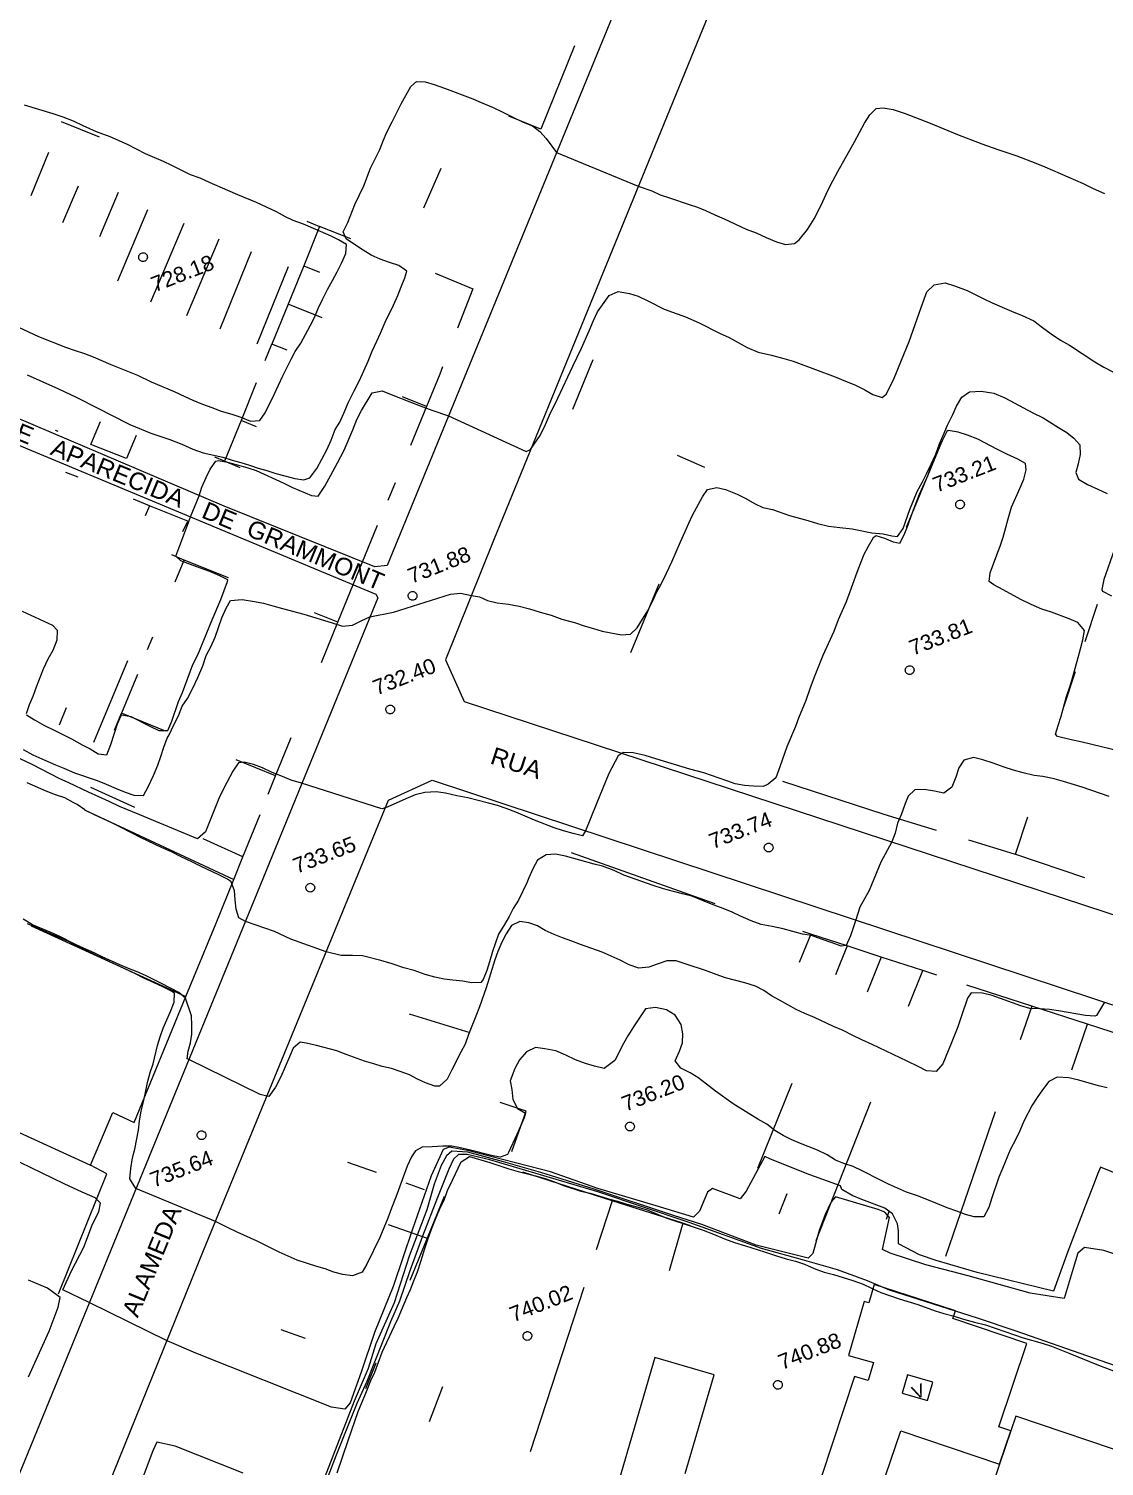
# Model space of a CAD drawing. Header units: millimetres. Extents: x 348 to 2201, y 118 to 1049.
# Drawn here: x 1278.3 to 1401.3, y 599.8 to 764.1 of the extents above; entities that cross this region are included whole.
import ezdxf
from ezdxf.enums import TextEntityAlignment as Align

# ---------------------------------------------------------------- set-up
doc = ezdxf.new("R2010")
doc.units = ezdxf.units.MM
for name, color, linetype, lineweight in [('100_SIST_VIARIO_MEIO_FIO', 1, 'Continuous', 18), ('160_P_SIMP_ASF_TOP', 7, 'Continuous', 18), ('168_P_SIMP_PARALE_TOP', 7, 'Continuous', 18), ('206_MURO_E_MURO_ARRIMO', 7, 'Continuous', 18), ('216_EDIF_NOTAVEL', 2, 'Continuous', 18), ('218_EDIF_NOTAVEL_TOP', 7, 'Continuous', 18), ('600_CURVA_MESTRA', 14, 'Continuous', 18), ('604_CURVA_INTERM', 7, 'Continuous', 18), ('606_PTO_COTADO', 9, 'Continuous', 18), ('608_PTO_COTADO_INTERVIA', 9, 'Continuous', 18)]:
    doc.layers.add(name, color=color, linetype=linetype, lineweight=lineweight)
doc.styles.add('Style-Arial', font='arial.ttf')

# ---------------------------------------------------------------- blocks, each defined once
blk = doc.blocks.new('SP09')
at = {"color": 0, "linetype": 'Continuous'}
blk.add_lwpolyline([(-0.03, -0.51), (-0.14, -0.49), (-0.24, -0.46), (-0.31, -0.42), (-0.35, -0.39), (-0.42, -0.31), (-0.47, -0.24), (-0.51, -0.15), (-0.52, -0.09), (-0.52, 0.03), (-0.51, 0.11), (-0.48, 0.2), (-0.44, 0.27), (-0.4, 0.33), (-0.32, 0.39), (-0.23, 0.44), (-0.15, 0.48), (-0.1, 0.48), (-0.03, 0.48), (0.08, 0.48), (0.19, 0.44), (0.27, 0.4), (0.35, 0.32), (0.41, 0.23), (0.46, 0.11), (0.48, 0.03), (0.48, -0.03), (0.47, -0.08), (0.44, -0.21), (0.38, -0.3), (0.31, -0.38), (0.23, -0.44), (0.1, -0.49), (0.02, -0.51)], close=True, dxfattribs=at)
blk = doc.blocks.new('SP10')
at = {"color": 0, "linetype": 'Continuous'}
blk.add_lwpolyline([(-0.03, -0.51), (-0.14, -0.49), (-0.24, -0.46), (-0.31, -0.42), (-0.35, -0.39), (-0.42, -0.31), (-0.47, -0.24), (-0.51, -0.15), (-0.52, -0.09), (-0.52, 0.03), (-0.51, 0.11), (-0.48, 0.2), (-0.44, 0.27), (-0.4, 0.33), (-0.32, 0.39), (-0.23, 0.44), (-0.15, 0.48), (-0.1, 0.48), (-0.03, 0.48), (0.08, 0.48), (0.19, 0.44), (0.27, 0.4), (0.35, 0.32), (0.41, 0.23), (0.46, 0.11), (0.48, 0.03), (0.48, -0.03), (0.47, -0.08), (0.44, -0.21), (0.38, -0.3), (0.31, -0.38), (0.23, -0.44), (0.1, -0.49), (0.02, -0.51)], close=True, dxfattribs=at)

msp = doc.modelspace()

# ---------------------------------------------------------------- linework, layer by layer
at = {"layer": '100_SIST_VIARIO_MEIO_FIO'}
for points in [[(1389.68, 874.2), (1319.29, 702.78), (1317.9, 702.64), (1300.65, 709.54), (1270.83, 722.24), (1267.14, 727.68), (1262.44, 729.73), (1259.49, 728.74), (1256.97, 723.29), (1257.39, 721.79), (1258.33, 720.11), (1262.23, 718.25), (1264.22, 717.99), (1270.29, 719.4), (1318.02, 699.5), (1318.25, 699.07), (1273.83, 590.76)], [(1451.25, 761.26), (1372.11, 795.88), (1367.95, 794.82), (1331.45, 705.62), (1325.96, 691.99), (1328.1, 687.25), (1436.99, 651.49), (1438.96, 651.51), (1441.46, 653.29), (1465.89, 725.19)]]:
    msp.add_lwpolyline(points, dxfattribs=at)
msp.add_lwpolyline([(1329.44, 569.41), (1286.1, 583.23), (1284.62, 584.41), (1283.74, 587.23), (1284.12, 589.48), (1298.32, 624.49), (1319.45, 675.97), (1324.45, 678.26), (1436.08, 641.43), (1436.77, 639.76), (1436.69, 638.66), (1432.9, 626.83), (1406.88, 550.61), (1405.47, 548.53), (1402.67, 547.26), (1401.16, 546.96), (1376.38, 554.43)], close=True, dxfattribs=at)
at = {"layer": '206_MURO_E_MURO_ARRIMO'}
for p, q in [((1340.71, 762.16), (1336.87, 752.64)), ((1336.87, 752.64), (1333.22, 754.11)), ((1325.44, 748.16), (1323.46, 743.6)), ((1324.8, 736.18), (1329.1, 734.41)), ((1329.1, 734.41), (1327.36, 729.9)), ((1340.53, 720.65), (1342.86, 726.31)), ((1325.32, 724.65), (1323.79, 720.93)), ((1325.64, 725.48), (1325.32, 724.65)), ((1323.79, 720.93), (1321.97, 716.51)), ((1281.33, 718.25), (1281.63, 718.13)), ((1289.48, 714.99), (1285.43, 716.6)), ((1300.7, 714.69), (1299.6, 715.15)), ((1302.51, 713.93), (1300.7, 714.69)), ((1283.96, 712.86), (1282.55, 713.42)), ((1320.2, 712.21), (1319.37, 710.19)), ((1292.12, 709.6), (1290.29, 710.34)), ((1296.5, 707.86), (1292.12, 709.6)), ((1295.95, 706.68), (1296.5, 707.86)), ((1296.11, 703.4), (1294.69, 703.98)), ((1301.15, 701.36), (1296.11, 703.4)), ((1313.65, 696.3), (1311, 697.37)), ((1311.79, 691.69), (1313.65, 696.3)), ((1306.55, 678.75), (1308.32, 683.11)), ((1305.71, 676.66), (1306.55, 678.75)), ((1364.51, 678.14), (1376.08, 674.37)), ((1302.8, 669.47), (1304.77, 674.34)), ((1376.08, 674.37), (1382.06, 672.55)), ((1385.76, 671.43), (1390.99, 669.84)), ((1301.76, 666.91), (1302.8, 669.47)), ((1356.8, 664.12), (1340.38, 669.93)), ((1390.99, 669.84), (1391.16, 669.78)), ((1391.16, 669.78), (1399.03, 667.11)), ((1299.74, 661.91), (1301.76, 666.91)), ((1296.3, 653.54), (1299.74, 661.91)), ((1367.76, 660.64), (1366.84, 660.94)), ((1371.89, 659.3), (1367.76, 660.64)), ((1375.78, 658.03), (1371.89, 659.3)), ((1380.54, 656.48), (1375.78, 658.03)), ((1382.14, 655.96), (1380.54, 656.48)), ((1393, 652.43), (1385.59, 654.84)), ((1290.36, 639.11), (1296.3, 653.54)), ((1399.38, 650.35), (1393, 652.43)), ((1405.4, 648.39), (1399.38, 650.35)), ((1285.37, 634.25), (1287.94, 640.27)), ((1287.94, 640.27), (1290.36, 639.11)), ((1287.23, 633.28), (1285.37, 634.25)), ((1281.72, 619.54), (1287.23, 633.28))]:
    msp.add_line(p, q, dxfattribs=at)
for points in [[(1282.03, 753.51), (1286.37, 751.75)], [(1278.61, 745.07), (1280.63, 750.03)], [(1282.23, 741.96), (1284, 746.15)], [(1288.56, 745.41), (1286.41, 740.32)], [(1288.52, 735.32), (1291.95, 743.46)], [(1292.29, 732.89), (1296.08, 741.88)], [(1311.58, 741.53), (1309.76, 737.03)], [(1310.13, 742.12), (1311.58, 741.53)], [(1315.13, 740.09), (1311.58, 741.53)], [(1300.05, 740.07), (1296.35, 731.29)], [(1303.75, 738.62), (1300.18, 729.79)], [(1304.45, 728.11), (1308.03, 736.94)], [(1309.76, 737.03), (1307.98, 732.64)], [(1309.76, 737.03), (1311.56, 736.3)], [(1307.98, 732.64), (1306.13, 728.09)], [(1311.86, 731.07), (1307.98, 732.64)], [(1305.37, 726.21), (1306.13, 728.09)], [(1307.88, 727.38), (1306.13, 728.09)], [(1304.34, 723.66), (1302.59, 719.35)], [(1323.79, 720.93), (1321.06, 722.04)], [(1285.43, 716.6), (1286.53, 719.23)], [(1302.59, 719.35), (1300.7, 714.69)], [(1304.36, 718.63), (1302.59, 719.35)], [(1290.59, 717.64), (1289.48, 714.99)], [(1382.67, 716.86), (1378.66, 707.13)], [(1352.47, 715.4), (1355.6, 714.03)], [(1292.12, 709.6), (1291.65, 708.45)], [(1313.65, 696.3), (1318.21, 707.38)], [(1295.08, 700.91), (1296.11, 703.4)], [(1347.18, 692.83), (1350.42, 700.67)], [(1400.5, 698.32), (1399.09, 694.04)], [(1291.9, 693.17), (1292.5, 694.63)], [(1285.75, 682.58), (1289.65, 691.91)], [(1290.74, 690.33), (1288.92, 685.91)], [(1396.67, 686.64), (1398, 690.68)], [(1282.6, 686.5), (1281.79, 684.54)], [(1288.12, 683.97), (1288.92, 685.91)], [(1293.97, 683.86), (1288.92, 685.91)], [(1306.55, 678.75), (1302.03, 680.59)], [(1290.45, 675.12), (1285.43, 677.42)], [(1284.76, 674.83), (1301.76, 666.91)], [(1391.16, 669.78), (1392.55, 674.04)], [(1302.8, 669.47), (1298.28, 671.54)], [(1278.59, 661.59), (1296.3, 653.54)], [(1367.76, 660.64), (1366.43, 657.41)], [(1371.89, 659.3), (1370.56, 655.99)], [(1375.78, 658.03), (1374.19, 654.03)], [(1378.93, 652.41), (1380.54, 656.48)], [(1393, 652.43), (1391.68, 648.58)], [(1328.78, 649.37), (1321.85, 651.51)], [(1397.6, 645.14), (1399.38, 650.35)], [(1261.73, 645.06), (1285.37, 634.25)], [(1365.57, 643.6), (1361.66, 633.89)], [(1333.54, 635.8), (1335.18, 640.44), (1332.23, 641.41)], [(1368.37, 625.63), (1374.62, 641.48)], [(1388.84, 640.35), (1383.16, 623.83)], [(1318.07, 633.4), (1314.79, 634.56)], [(1345.04, 630.19), (1334.83, 633.47)], [(1323.58, 631.45), (1321.46, 632.2)], [(1365.02, 630.98), (1364.1, 628.67)], [(1325.83, 630.66), (1323.88, 625.92)], [(1345.04, 630.19), (1343.2, 624.57)], [(1353.11, 627.61), (1345.04, 630.19)], [(1353.11, 627.61), (1351.55, 622.17)], [(1353.99, 627.33), (1353.11, 627.61)], [(1376.4, 628.1), (1376.7, 628.98)], [(1319.43, 627.49), (1323.88, 625.92)], [(1323.88, 625.92), (1321.89, 621.08)], [(1341.79, 620.26), (1335.64, 601.49)], [(1307.14, 615.46), (1309.92, 614.48)], [(1318.01, 611.62), (1316.81, 608.68)], [(1324.16, 604.97), (1325.66, 608.97)]]:
    msp.add_lwpolyline(points, dxfattribs=at)
at = {"layer": '216_EDIF_NOTAVEL'}
for points in [[(1375.72, 597.09), (1378.02, 603.91), (1389.33, 600.1), (1390.61, 603.88), (1389.25, 604.34), (1392.46, 613.89), (1384, 616.74), (1384.29, 617.62), (1381.34, 618.56), (1374.98, 620.6), (1374.37, 618.51), (1373.84, 618.66), (1372.05, 612.52), (1374.9, 611.69), (1374.31, 609.65), (1372.73, 610.11), (1367.69, 594.86)], [(1353.39, 599.03), (1356.68, 610.31), (1349.9, 612.28), (1343.38, 589.94)]]:
    msp.add_lwpolyline(points, dxfattribs=at)
for points in [[(1378.81, 610.28), (1378.2, 608.19), (1381.08, 607.35), (1381.69, 609.44)], [(1390.61, 603.88), (1389.33, 600.1), (1387.47, 594.56), (1386.41, 594.91), (1380.16, 576.35), (1381.13, 576.02), (1379.28, 570.55), (1377.94, 566.55), (1377.42, 565), (1391.04, 560.41), (1392.13, 563.63), (1393.34, 563.22), (1395.9, 570.84), (1396.45, 570.65), (1402.75, 589.35), (1402.22, 589.53), (1404.88, 597.42), (1403.87, 597.76), (1404.94, 600.93), (1391.18, 605.57)]]:
    msp.add_lwpolyline(points, close=True, dxfattribs=at)
at = {"layer": '600_CURVA_MESTRA', "elevation": 730, "flags": 128}
msp.add_lwpolyline([(1278.15, 724.55), (1281.72, 722.96), (1283.74, 722.03), (1286.29, 720.73), (1287.71, 719.98), (1289.89, 718.91), (1292.29, 717.91), (1293.29, 717.54), (1294.45, 717.16), (1295.82, 716.64), (1297.09, 716.08), (1298.26, 715.66), (1300.51, 715.16), (1301.59, 714.82), (1302.57, 714.56), (1303.58, 714.23), (1304.57, 713.89), (1305.55, 713.64), (1306.57, 713.29), (1307.61, 713.03), (1308.76, 712.72), (1309.77, 712.58), (1310.45, 712.78), (1311.27, 713.87), (1312.4, 716.01), (1312.89, 717.09), (1313.37, 718.31), (1313.9, 719.17), (1314.33, 720.19), (1314.9, 721.43), (1315.54, 722.73), (1316.14, 723.91), (1317.13, 726.13), (1317.59, 727.26), (1318.11, 728.42), (1318.54, 729.34), (1319.09, 730.58), (1320.04, 732.52), (1320.52, 733.62), (1320.9, 734.61), (1321.33, 735.66), (1321.56, 736.42), (1320.65, 737.06), (1319.56, 737.4), (1318.49, 737.78), (1317.47, 738.25), (1316.57, 738.8), (1315.55, 739.45), (1314.6, 740.1), (1314.28, 740.89), (1314.79, 741.96), (1315.62, 744.02), (1316.09, 745.07), (1316.63, 746.16), (1317.41, 748.2), (1318.46, 750.33), (1318.84, 751.3), (1319.28, 752.31), (1319.86, 753.48), (1320.35, 754.41), (1320.9, 755.52), (1322.02, 757.51), (1322.64, 758.09), (1323.65, 758.04), (1324.68, 757.75), (1325.84, 757.31), (1329.09, 756.09), (1330.07, 755.7), (1331.42, 755.1), (1332.51, 754.58), (1333.73, 753.98), (1334.87, 753.45), (1335.91, 753.03), (1336.77, 752.36), (1337.48, 751.58), (1338.66, 749.96), (1348.02, 746.13), (1349.55, 745.59), (1350.53, 745.13), (1351.57, 744.78), (1353.82, 744.05), (1354.77, 743.72), (1355.71, 743.34), (1356.77, 742.85), (1357.82, 742.41), (1360.36, 741.23), (1361.48, 740.78), (1362.64, 740.25), (1363.81, 739.78), (1364.85, 739.46), (1365.89, 739.57), (1366.42, 740), (1367.38, 741.19), (1368.11, 742.4), (1368.91, 743.96), (1369.7, 745.62), (1370.26, 746.75), (1370.83, 747.82), (1372.74, 751.21), (1373.88, 753.32), (1374.48, 754.27), (1375.22, 755.02), (1376, 755.09), (1377.16, 754.88), (1378.52, 754.44), (1381.39, 753.32), (1384.52, 752.04), (1387.31, 750.97), (1389.13, 750.31), (1390.17, 749.98), (1391.29, 749.58), (1393.49, 748.74), (1394.5, 748.33), (1398.87, 746.44), (1400.03, 745.87), (1401.33, 745.29)], dxfattribs=at)
at = {"layer": '600_CURVA_MESTRA'}
for points, elevation in [([(1401.34, 652.89), (1400.41, 651.36), (1400.24, 651.28), (1399.16, 651.37), (1396.05, 651.9), (1395.02, 652.03), (1393.88, 652.11), (1392.8, 652.16), (1391.76, 652.45), (1388.48, 653.64), (1387.38, 653.91), (1386.09, 653.93), (1385.68, 653.33), (1384.96, 651.32), (1384.54, 650.05), (1383.81, 648.17), (1382.83, 645.84), (1382.06, 644.97), (1380.99, 645.03), (1380.02, 645.53), (1378.78, 646.14), (1374.77, 648.06), (1373.56, 648.58), (1372.54, 649.06), (1371.45, 649.63), (1370.34, 650.09), (1368.15, 651.11), (1367.06, 651.59), (1366.07, 652.06), (1364.17, 653.09), (1363.25, 653.61), (1362.39, 654.2), (1361.42, 654.69), (1360.19, 655.08), (1357.99, 655.66), (1356.94, 656.03), (1355.72, 656.51), (1353.51, 657.23), (1352.34, 657.59), (1351.27, 657.6), (1350.18, 657.24), (1349.22, 656.86), (1348.08, 656.75), (1346.97, 657.14), (1345.93, 657.68), (1343.89, 658.61), (1341.4, 659.47), (1340.41, 659.85), (1339.36, 660.23), (1338.38, 660.63), (1337.38, 661.07), (1336.5, 661.6), (1335.5, 661.94), (1334.49, 662.11), (1333.53, 661.64), (1332.92, 660.68), (1332.43, 659.72), (1331.97, 658.67), (1331.61, 657.73), (1330.62, 654.51), (1329.86, 652.35), (1329.46, 651.28), (1328.62, 649.18), (1328.24, 648.07), (1327.73, 647.17), (1326.68, 645.15), (1326.15, 644.07), (1325.29, 643.29), (1324.74, 643.27), (1323.67, 643.67), (1322.76, 644.09), (1321.87, 644.58), (1320.8, 644.96), (1319.79, 645.28), (1318.73, 645.54), (1317.77, 645.84), (1316.71, 646.13), (1314.61, 646.89), (1313.56, 647.3), (1311.24, 647.92), (1310.04, 648.2), (1309.37, 648.3), (1308.55, 647.63), (1308.14, 646.64), (1307.14, 644.36), (1306.53, 643.17), (1305.78, 642.09), (1305.56, 642.13), (1304.8, 642.31), (1296.61, 646.31), (1296.45, 646.41), (1296.54, 647.27), (1296.82, 648.23), (1296.98, 649.22), (1296.96, 650.26), (1296.92, 651.31), (1296.26, 653.33), (1295.47, 653.98), (1294.53, 654.49), (1293.59, 654.97), (1291.68, 655.91), (1290.71, 656.35), (1289.74, 656.72), (1288.73, 657.15), (1286.72, 658.05), (1285.79, 658.52), (1284.57, 659.04), (1283.66, 659.48), (1281.72, 660.47), (1280.78, 660.88), (1278.74, 661.73), (1277.68, 662.36)], 735), ([(1313.59, 599.1), (1314.85, 602.8), (1316, 606.11), (1316.47, 607.27), (1316.95, 608.38), (1317.45, 609.64), (1317.88, 610.61), (1318.75, 612.87), (1320.11, 615.82), (1320.56, 616.78), (1321.07, 617.95), (1321.55, 619.14), (1321.96, 620.06), (1322.35, 621.04), (1322.77, 622.05), (1323.2, 623.37), (1323.57, 624.6), (1323.95, 625.75), (1324.37, 626.95), (1324.83, 628.1), (1325.3, 629.18), (1325.81, 630.26), (1326.22, 631.36), (1326.76, 632.55), (1327.78, 634.63), (1328.7, 635.23), (1331.03, 634.57), (1332.19, 634.17), (1333.2, 633.84), (1334.27, 633.53), (1336.25, 633.03), (1337.37, 632.72), (1338.42, 632.35), (1339.45, 631.93), (1341.45, 631.3), (1342.51, 631.07), (1344.6, 630.41), (1345.64, 630.12), (1346.72, 629.79), (1347.75, 629.52), (1349.03, 629.13), (1351.29, 628.21), (1354.07, 627.27), (1355.44, 626.83), (1356.61, 626.37), (1357.87, 625.82), (1359.03, 625.4), (1360.27, 625.04), (1362.44, 624.35), (1363.81, 623.89), (1364.94, 623.55), (1366, 623.28), (1367.04, 622.93), (1368.13, 622.43), (1369.29, 622.02), (1370.33, 621.75), (1372.54, 621.06), (1373.74, 620.65), (1374.67, 620.2), (1374.75, 620.14), (1375.77, 619.71), (1377.83, 618.99), (1379.98, 618.33), (1381.97, 617.62), (1382.97, 617.3), (1384.13, 617), (1385.22, 616.66), (1386.48, 616.31), (1387.73, 615.99), (1391.03, 614.85), (1392.04, 614.51), (1394.18, 613.92), (1395.25, 613.55), (1397.36, 612.74), (1400.64, 611.41), (1402.65, 610.64)], 740)]:
    msp.add_lwpolyline(points, dxfattribs=dict(at, elevation=elevation))
at = {"layer": '604_CURVA_INTERM'}
for points, elevation in [([(1277.14, 730.01), (1279.43, 728.95), (1282.53, 727.71), (1283.52, 727.37), (1284.68, 727.01), (1285.67, 726.64), (1287.72, 725.75), (1290.76, 724.52), (1292.32, 723.76), (1294.93, 722.65), (1296.16, 722.09), (1297.07, 721.66), (1298.17, 721.22), (1299.27, 720.83), (1300.31, 720.42), (1301.54, 720.09), (1302.56, 719.73), (1303.68, 719.29), (1304.76, 719.36), (1305.37, 720.23), (1306.38, 722.33), (1307.38, 724.44), (1308.31, 726.35), (1308.8, 727.23), (1309.42, 728.2), (1310.49, 730.16), (1310.98, 731.11), (1311.43, 732.16), (1311.89, 733.18), (1312.47, 734.3), (1313.05, 735.33), (1313.59, 736.35), (1314.11, 737.41), (1314.58, 738.43), (1314.65, 739.46), (1313.74, 739.98), (1312.81, 740.46), (1309.75, 741.77), (1308.57, 742.21), (1307.66, 742.64), (1306.64, 743.18), (1304.36, 744.25), (1302.23, 745.14), (1301.09, 745.65), (1298.97, 746.55), (1297.93, 747.03), (1296.8, 747.42), (1294.67, 748.49), (1293.74, 748.93), (1291.67, 749.84), (1289.63, 750.87), (1287.64, 751.76), (1286.07, 752.35), (1284.54, 753.04), (1283.43, 753.56), (1282.26, 754), (1281.11, 754.39), (1277.83, 755.37)], 729), ([(1277.67, 681.77), (1278.8, 681.14), (1280.16, 680.52), (1281.38, 680.01), (1282.35, 679.62), (1283.56, 679.1), (1286.13, 678.22), (1287.18, 677.8), (1288.32, 677.29), (1289.35, 676.87), (1290.34, 676.52), (1291.44, 676.5), (1291.99, 677.47), (1292.6, 678.78), (1293.09, 679.95), (1293.43, 680.94), (1293.76, 682.03), (1294.14, 683.03), (1294.38, 683.43), (1294.92, 684.56), (1295.46, 685.61), (1295.88, 686.69), (1296.49, 687.59), (1297.08, 688.77), (1297.64, 689.99), (1298.22, 691.33), (1298.61, 692.48), (1299.15, 693.47), (1299.64, 694.6), (1300.41, 696.79), (1300.88, 697.9), (1301.4, 698.77), (1302.74, 698.91), (1304.14, 698.68), (1305.17, 698.46), (1306.24, 698.18), (1307.32, 697.85), (1309.76, 697.2), (1313.01, 696.21), (1314.21, 695.83), (1315.33, 695.96), (1316.39, 696.48), (1317.34, 696.9), (1320.02, 697.46), (1326.53, 699.51), (1327.68, 699.62), (1328.93, 699.36), (1329.86, 699.18), (1330.78, 698.78), (1331.9, 698.53), (1333.17, 698.35), (1334.41, 698.13), (1335.59, 697.82), (1336.81, 697.43), (1338.07, 697.09), (1339.27, 696.63), (1340.74, 696.27), (1341.94, 695.86), (1342.9, 695.57), (1343.88, 695.28), (1344.89, 695.08), (1346.1, 694.86), (1347.14, 694.95), (1347.88, 695.64), (1348.51, 696.63), (1349.13, 697.68), (1349.63, 698.65), (1350.09, 699.68), (1350.64, 700.66), (1351.26, 701.91), (1351.85, 703.21), (1352.83, 705.5), (1353.38, 706.68), (1353.78, 707.61), (1354.21, 708.53), (1355.35, 710.61), (1355.94, 711.48), (1356.99, 711.68), (1357.98, 711.46), (1359.32, 710.92), (1360.32, 710.42), (1361.31, 709.87), (1362.25, 709.39), (1363.35, 709.16), (1365.32, 708.5), (1367.42, 707.93), (1368.5, 707.59), (1369.75, 707.29), (1371.06, 707.12), (1372.47, 706.96), (1374.72, 706.53), (1376, 706.41), (1377.01, 706.16), (1377.65, 706.08), (1378.29, 706.99), (1379.05, 709.19), (1379.92, 711.22), (1380.5, 712.34), (1380.99, 713.25), (1381.52, 714.34), (1382.04, 715.52), (1382.45, 716.68), (1382.88, 717.64), (1383.39, 718.8), (1383.97, 720.02), (1384.41, 720.99), (1385.02, 722), (1385.89, 722.61), (1387.22, 722.7), (1388.66, 722.47), (1389.93, 721.93), (1393.13, 720.24), (1394.3, 719.65), (1396.07, 718.54), (1397.02, 717.97), (1397.83, 717.32), (1398.52, 716.58), (1398.56, 715.46), (1398.32, 714.41), (1398.05, 713.42), (1398.37, 712.63), (1399.39, 712.03), (1400.58, 711.5), (1401.65, 710.99)], 732), ([(1402.43, 704.54), (1401.26, 701.16), (1401.02, 700.03), (1401.11, 699.84), (1402.12, 699.32)], 732)]:
    msp.add_lwpolyline(points, dxfattribs=dict(at, elevation=elevation))
at = {"layer": '604_CURVA_INTERM', "flags": 128}
for points, elevation in [([(1278.07, 685.72), (1278.96, 685.14), (1280.13, 684.5), (1281.21, 683.97), (1282.13, 683.49), (1283.21, 682.96), (1284.43, 682.27), (1285.33, 681.82), (1286.24, 681.26), (1287.24, 681.16), (1287.7, 682.34), (1288.48, 684.7), (1288.88, 685.63), (1288.97, 685.72), (1290, 685.51), (1292.15, 684.42), (1293.19, 683.93), (1294.21, 683.94), (1294.69, 684.99), (1295.46, 687.22), (1295.9, 688.26), (1297.09, 691.47), (1297.65, 692.58), (1299.3, 696.57), (1300.29, 698.91), (1301.06, 700.95), (1301.09, 701.15), (1300.16, 701.6), (1299.02, 702.09), (1297.95, 702.49), (1296.82, 702.89), (1295.72, 703.32), (1295.12, 703.86), (1295.59, 705.06), (1296.46, 707.4), (1296.8, 708.35), (1297.81, 710.75), (1298.13, 711.73), (1298.6, 712.83), (1299.07, 713.78), (1299.72, 714.72), (1300.02, 714.78), (1301.04, 714.58), (1302.29, 714.23), (1303.36, 713.95), (1304.34, 713.63), (1307.49, 712.19), (1308.48, 711.7), (1310.67, 710.77), (1311.4, 710.7), (1312.16, 711.85), (1312.87, 713.09), (1313.63, 714.52), (1314.37, 715.96), (1315.36, 718.27), (1315.85, 719.46), (1316.36, 720.48), (1317.59, 722.52), (1318.75, 722.75), (1319.97, 722.23), (1321.91, 721.49), (1323.09, 721.01), (1324.4, 720.53), (1326.31, 719.87), (1335.2, 715.82), (1335.7, 716.02), (1336.78, 717.63), (1337.39, 718.9), (1337.87, 719.97), (1338.81, 721.9), (1340.52, 725.57), (1341.51, 727.63), (1342.4, 729.6), (1342.9, 730.79), (1343.35, 731.77), (1344.67, 733.64), (1345.72, 734.1), (1347.03, 733.87), (1347.99, 733.54), (1349.09, 733.03), (1350.96, 732.08), (1353.4, 731.18), (1354.96, 730.51), (1357.3, 729.33), (1358.4, 728.84), (1360.47, 727.69), (1361.74, 727.16), (1363.25, 726.83), (1364.66, 726.45), (1365.74, 726.11), (1368.27, 725.18), (1370.54, 724.32), (1371.71, 723.86), (1372.77, 723.43), (1373.94, 722.84), (1374.84, 722.31), (1375.91, 721.96), (1376.38, 722.36), (1377.21, 723.98), (1378.11, 726.24), (1379.01, 728.38), (1380.38, 732.25), (1381.02, 734.07), (1381.86, 734.87), (1383.12, 735.08), (1384.3, 734.7), (1385.64, 734.2), (1387.53, 733.27), (1388.5, 732.81), (1390.71, 731.86), (1391.91, 731.35), (1393.23, 730.72), (1394.24, 729.99), (1395.23, 729.24), (1396.29, 728.52), (1397.31, 727.95), (1400.23, 726.04), (1401.26, 725.43), (1402.37, 724.87)], 731), ([(1404.15, 681.28), (1400.98, 682.05), (1398.78, 682.6), (1397.37, 682.89), (1395.94, 683.25), (1395.73, 683.49), (1396.03, 684.5), (1396.38, 685.55), (1397, 687.81), (1397.37, 688.9), (1397.72, 690.07), (1398.33, 692.26), (1398.58, 693.27), (1398.86, 694.29), (1399.03, 695.35), (1398.28, 696.26), (1397.27, 696.68), (1395.27, 697.43), (1394.16, 697.79), (1392.95, 698.32), (1391.77, 698.88), (1389.74, 700), (1388.67, 700.56), (1388.14, 700.95), (1388.24, 701.95), (1389.01, 703.98), (1389.39, 704.99), (1389.74, 706.01), (1390.03, 707.11), (1390.32, 708.1), (1390.69, 709.44), (1391.64, 711.56), (1392.11, 712.63), (1392.38, 713.71), (1392.29, 714.43), (1391.42, 714.93), (1390.17, 715.51), (1389.1, 716.04), (1386.83, 717.21), (1385.65, 717.68), (1384.6, 718.01), (1383.46, 718.21), (1383.31, 718.08), (1382.78, 717.03), (1382.3, 715.98), (1381.42, 713.96), (1381.08, 712.98), (1380.15, 710.89), (1379.22, 708.51), (1378.84, 707.38), (1378.4, 706.24), (1377.9, 705.28), (1377.19, 705.44), (1376.19, 705.87), (1375.22, 706.15), (1374.88, 705.93), (1374.29, 704.94), (1373.8, 704.02), (1373.37, 702.97), (1372.99, 701.97), (1372.52, 700.61), (1371.78, 698.64), (1370.87, 696.58), (1370.36, 695.25), (1369.73, 693.83), (1369.11, 692.5), (1368.13, 690), (1367.63, 688.7), (1367.17, 687.36), (1366.34, 685.32), (1365.98, 684.39), (1365.02, 682.06), (1364.21, 679.76), (1363.75, 678.53), (1362.87, 677.78), (1362.28, 677.53), (1361.19, 677.55), (1360.17, 677.65), (1359.09, 677.83), (1358.13, 678.19), (1355.51, 679.07), (1353.92, 679.5), (1350.03, 680.68), (1348.79, 681.08), (1347.45, 681.39), (1346.31, 681.42), (1346.16, 681.32), (1345.71, 681.03), (1344.65, 679.02), (1343.19, 675.45), (1341.98, 672.47), (1341.63, 671.88), (1340.59, 672.14), (1339.47, 672.46), (1338.41, 672.81), (1336.16, 673.68), (1334, 674.58), (1332.9, 675.02), (1331.91, 675.34), (1330.9, 675.63), (1329.72, 675.93), (1328.52, 676.21), (1327.28, 676.47), (1325.97, 676.78), (1324.9, 676.91), (1323.62, 676.83), (1322.5, 676.57), (1321.43, 676.12), (1320.35, 675.63), (1319.1, 675.1), (1318.68, 674.99), (1309.51, 677.9), (1308.31, 678.26), (1307.15, 678.74), (1306.14, 679.11), (1305.03, 679.64), (1304.03, 680.03), (1302.97, 680.31), (1302.3, 680.23), (1301.65, 679.29), (1300.63, 677.35), (1300.06, 676.14), (1298.53, 672.36), (1297.61, 671.53), (1291.04, 674.29), (1288.71, 675.24), (1287.51, 675.81), (1285.16, 676.86), (1282.92, 677.93), (1281.79, 678.45), (1280.86, 678.95), (1278.71, 680.03), (1275.31, 681.65)], 733), ([(1277.55, 697.57), (1281.03, 695.95), (1281.57, 695.37), (1281.53, 694.25), (1281.06, 693.07), (1280.5, 692.07), (1279.98, 690.93), (1279.18, 688.88), (1278.79, 687.81), (1278.38, 686.84), (1278.02, 685.82)], 731), ([(1401.86, 676.39), (1400.85, 676.71), (1398.76, 677.46), (1396.64, 678.1), (1395.56, 678.39), (1394.28, 678.65), (1393.28, 678.8), (1392.04, 679.09), (1390.93, 679.39), (1389.86, 679.72), (1388.59, 680.19), (1387.42, 680.59), (1386.33, 680.82), (1385.26, 680.55), (1384.66, 679.65), (1384.32, 678.58), (1383.88, 677.46), (1382.94, 676.78), (1381.89, 676.99), (1380.72, 677.17), (1379.65, 677.13), (1378.89, 676.41), (1378.5, 675.46), (1378.07, 674.3), (1377.67, 673.34), (1377.39, 672.21), (1377, 671.19), (1375.75, 668.88), (1374.43, 665.64), (1373.34, 663.74), (1372.9, 662.27), (1372.3, 660.46), (1371.78, 659.35), (1371.22, 659.28), (1370.19, 659.67), (1368.98, 660.08), (1367.83, 660.51), (1366.79, 660.66), (1364.59, 661.25), (1363.32, 661.54), (1362.07, 661.77), (1360.94, 662.16), (1359.71, 662.69), (1358.74, 663.17), (1357.73, 663.58), (1356.39, 664.08), (1354.13, 664.98), (1353.08, 665.26), (1352.04, 665.51), (1350.89, 665.82), (1349.73, 666.2), (1346.36, 667.4), (1345.25, 667.92), (1343.94, 668.41), (1342.96, 668.66), (1339.68, 669.56), (1338.54, 669.78), (1337.49, 669.7), (1336.51, 669.11), (1335.97, 668.11), (1335.5, 667.07), (1335.26, 666.5), (1334.32, 664.54), (1333.7, 663.58), (1333.24, 662.68), (1332.72, 661.74), (1332.04, 660.64), (1331.36, 658.66), (1330.99, 657.49), (1330.7, 656.5), (1330.28, 655.46), (1330, 655.12), (1328.96, 655.07), (1327.97, 655.27), (1326.81, 655.38), (1325.81, 655.52), (1324.76, 655.73), (1323.64, 656.03), (1322.38, 656.49), (1321.22, 656.82), (1319.88, 657.25), (1318.59, 657.63), (1316.5, 658.16), (1315.33, 658.2), (1314.04, 658.21), (1312.34, 658.64), (1308.28, 660.06), (1306.43, 660.96), (1303.09, 662.1), (1302.34, 662.51), (1302.04, 663.51), (1301.91, 664.58), (1301.86, 665.59), (1301.48, 666.62), (1301.05, 666.92), (1300.07, 667.43), (1298.05, 668.39), (1297.05, 668.89), (1295.75, 669.5), (1294.66, 670.06), (1293.5, 670.56), (1291.18, 671.66), (1288.88, 672.82), (1287.9, 673.34), (1286.9, 673.81), (1285.85, 674.28), (1284.74, 674.82), (1284.73, 674.86), (1283.86, 675.45), (1283.41, 675.71), (1282.44, 676.23), (1281.39, 676.59), (1280.33, 676.99), (1278.14, 677.95)], 734), ([(1401.64, 643.08), (1400.63, 643.32), (1398.39, 643.96), (1397.24, 644.23), (1395.92, 644.31), (1394.95, 643.8), (1394.25, 642.87), (1393.64, 641.99), (1393.06, 641.09), (1392.09, 639.28), (1391.63, 638.18), (1391.17, 637.22), (1390.55, 636.01), (1389.66, 633.87), (1389.26, 632.87), (1388.45, 630.52), (1388.1, 629.42), (1387.54, 628.34), (1386.44, 628.33), (1385.44, 628.61), (1384.44, 628.98), (1383.32, 629.36), (1382.24, 629.85), (1380.06, 630.72), (1378.69, 631.17), (1376.62, 632.1), (1375.62, 632.57), (1373.63, 633.61), (1372.6, 634.1), (1371.53, 634.44), (1370.58, 634.82), (1369.6, 635.44), (1368.51, 635.97), (1366.56, 636.73), (1365.57, 637.15), (1364.59, 637.63), (1363.63, 638.21), (1362.72, 638.92), (1361.7, 639.5), (1358.88, 641.26), (1356.84, 642.7), (1355.82, 643.52), (1354.81, 644.28), (1353.94, 644.79), (1352.88, 645.32), (1352.25, 646.19), (1352.74, 647.28), (1353.08, 648.22), (1353.13, 649.27), (1352.93, 650.32), (1352.23, 651.39), (1351.23, 652), (1349.98, 652.27), (1348.86, 652.11), (1347.55, 650.19), (1346.83, 649.04), (1346.33, 648.16), (1345.32, 646.2), (1344.13, 645.3), (1343.01, 645.57), (1341.98, 645.88), (1340.84, 646.28), (1339.74, 646.82), (1338.6, 647.3), (1337.35, 647.54), (1336.26, 647.68), (1335.24, 647.2), (1334.45, 646.29), (1333.9, 645.3), (1333.38, 643.89), (1333.56, 642.9), (1333.69, 641.74), (1334.22, 640.72), (1335.13, 640.18), (1334.95, 639.66), (1334.14, 637.77), (1333.18, 635.69), (1333.06, 635.49), (1332.23, 635.18), (1331.24, 635.36), (1328.84, 635.96), (1327.51, 636.29), (1326.69, 636.42), (1325.65, 636.42), (1324.46, 636.33), (1323.29, 636.3), (1322.54, 635.89), (1322.1, 635.19), (1321.59, 634.12), (1320.73, 631.74), (1320.3, 630.58), (1319.8, 629.34), (1319.38, 628.21), (1318.45, 625.98), (1316.96, 622.95), (1316.45, 622.02), (1315.34, 621.6), (1314.25, 621.76), (1313.21, 622.04), (1312.23, 622.4), (1311.26, 622.68), (1309, 623.38), (1306.95, 624.32), (1305.73, 624.92), (1304.43, 625.57), (1302.15, 626.61), (1301.05, 627.12), (1299.69, 627.83), (1290.57, 631.57), (1289.89, 632.7), (1289.99, 633.89), (1290.17, 635.1), (1290.44, 636.09), (1290.86, 638.27), (1290.98, 639.32), (1291.19, 640.43), (1291.45, 641.5), (1291.67, 642.55), (1291.89, 643.71), (1292.22, 644.86), (1292.55, 645.85), (1293.03, 647.93), (1293.34, 648.9), (1293.68, 649.89), (1294.54, 651.8), (1294.95, 652.86), (1294.98, 653.91), (1294.58, 654.17), (1293.67, 654.64), (1292.67, 655.08), (1291.49, 655.61), (1290.44, 656.17), (1288.15, 657.22), (1286.93, 657.78), (1284.88, 658.8), (1283.86, 659.27), (1282.85, 659.81), (1278.18, 661.83)], 736), ([(1406.59, 631.7), (1400.85, 634.01), (1400.51, 633.24), (1400.16, 632.18), (1399.12, 629.57), (1397.12, 624.37), (1395.51, 619.85), (1386.77, 622), (1382.06, 623.35), (1380.17, 624.01), (1377.79, 625.27), (1377.77, 626.73), (1377.65, 627.56), (1377.1, 628.69), (1376.2, 629.32), (1373.56, 630.34), (1372.46, 630.8), (1371.31, 631.47), (1371.14, 631.9), (1367.65, 633.13), (1363.15, 634.94), (1362.48, 635.25), (1360.37, 631.27), (1359.67, 630.42), (1356.49, 631.58), (1355.95, 631.15), (1355, 628.99), (1354.33, 628.3), (1350.08, 629.62), (1343.4, 631.59), (1337.97, 633.5), (1328.48, 635.93), (1326.4, 636.3), (1325.72, 636.03), (1324.35, 633.04), (1322.21, 626.94), (1319.99, 620.37), (1317.86, 615.12), (1316.32, 610.58), (1315.06, 607.09), (1314.46, 606.36), (1312.92, 606.61), (1297.41, 612.75), (1294.13, 614.19), (1285.22, 618.54), (1282.23, 620), (1283.21, 622.16), (1284.62, 624.9), (1285.62, 627.5), (1286.33, 628.93), (1286.51, 629.91), (1285.93, 630.53), (1284.43, 631.16), (1282.37, 632.11), (1271.03, 637.59)], 737), ([(1406.88, 622.65), (1401.25, 624.49), (1399.03, 624.85), (1398.29, 624.2), (1397.75, 622.46), (1396.73, 619.02), (1392.84, 619.64), (1385.72, 621.6), (1380.9, 622.85), (1376.82, 624.2), (1375.95, 624.61), (1376.75, 628.27), (1376.21, 628.87), (1375.44, 629.2), (1370.56, 630.63), (1370.06, 630.06), (1369.37, 628.63), (1368.71, 626.8), (1367.98, 624.17), (1367.46, 623.62), (1361.48, 625.1), (1355.3, 627.46), (1352.06, 628.49), (1342.97, 631.52), (1336.86, 633.41), (1332.61, 634.63), (1328.52, 635.74), (1326.7, 635.85), (1326.09, 635.3), (1325.46, 634.2), (1324.67, 632.07), (1323.82, 629.15), (1321.8, 623.86), (1320.09, 618.51), (1318.01, 613.84), (1317.13, 611.02), (1315.53, 607.29), (1311.37, 596.58)], 738), ([(1404.21, 610.75), (1391.23, 615.3), (1386.82, 616.76), (1376.73, 619.98), (1374.21, 621.03), (1370.8, 622.3), (1366.81, 623.45), (1362.12, 624.72), (1353.84, 627.7), (1343.4, 631.22), (1331.04, 634.88), (1328.45, 635.46), (1327.45, 635.48), (1326.9, 634.95), (1326.35, 633.8), (1325.05, 630.57), (1323.35, 626.13), (1321.91, 622.18), (1320.73, 618.71), (1319.69, 616.36), (1316.96, 609.55), (1315.85, 607), (1313.48, 601.12), (1309.68, 591.31)], 739), ([(1278.31, 610.06), (1280.67, 615.27), (1281.69, 618.02), (1281.91, 619.14), (1280.46, 620.19), (1278.3, 621.12)], 738), ([(1302.85, 599.04), (1295.06, 602.13), (1292.96, 602.59), (1292.49, 601.61), (1291.39, 598.67)], 738)]:
    msp.add_lwpolyline(points, dxfattribs=dict(at, elevation=elevation))

# ---------------------------------------------------------------- block references
at = {"layer": '606_PTO_COTADO', "rotation": 21.41522089134761}
for p in [(1291.41, 738.03, 728.18), (1384.83, 709.77, 733.21), (1379.07, 690.84, 733.81), (1362.94, 670.56, 733.74), (1347.08, 638.68, 736.2), (1298.1, 637.69, 735.64), (1335.36, 614.75, 740.02), (1364, 609.16, 740.88)]:
    msp.add_blockref('SP09', p, dxfattribs=at)
at = {"layer": '608_PTO_COTADO_INTERVIA', "rotation": 21.41522089134761}
for p in [(1322.22, 699.33, 731.88), (1319.67, 686.35, 732.4), (1310.53, 665.98, 733.65)]:
    msp.add_blockref('SP10', p, dxfattribs=at)

# ---------------------------------------------------------------- texts
at = {"layer": '160_P_SIMP_ASF_TOP', "style": 'Style-Arial'}
for s, rotation, p in [('ELIANE', 337.5501, (1269.53, 721.27)), ('APARECIDA', 337.5501, (1281.05, 716.42)), ('DE', 337.3941, (1298.33, 709.23)), ('GRAMMONT', 337.3941, (1303.45, 707.19)), ('ALAMEDA', 67.7497, (1289.85, 617.12))]:
    msp.add_text(s, height=2, rotation=rotation, dxfattribs=at).set_placement(p, align=Align.MIDDLE_LEFT)
at = {"layer": '168_P_SIMP_PARALE_TOP', "style": 'Style-Arial'}
msp.add_text('RUA', height=2, rotation=341.8725, dxfattribs=at).set_placement((1331.27, 681.13), align=Align.MIDDLE_LEFT)
at = {"layer": '218_EDIF_NOTAVEL_TOP', "style": 'Style-Arial'}
msp.add_text('V', height=1.5, rotation=21.4152, dxfattribs=at).set_placement((1379.68, 607.45))
at = {"layer": '606_PTO_COTADO', "style": 'Style-Arial'}
for s, p in [('728.18', (1295.89, 736.17, 728.18)), ('733.21', (1385.29, 713.27, 733.21)), ('733.81', (1382.58, 694.64, 733.81)), ('733.74', (1359.69, 672.53, 733.74)), ('736.20', (1349.72, 642.53, 736.2)), ('735.64', (1295.78, 633.84, 735.64)), ('740.02', (1336.89, 618.46, 740.02)), ('740.88', (1367.61, 613.01, 740.88))]:
    msp.add_text(s, height=1.75, rotation=21.4152, dxfattribs=at).set_placement(p, align=Align.MIDDLE_CENTER)
at = {"layer": '608_PTO_COTADO_INTERVIA', "style": 'Style-Arial'}
for s, p in [('731.88', (1325.24, 702.85, 731.88)), ('732.40', (1321.26, 690.09, 732.4)), ('733.65', (1312.12, 669.72, 733.65))]:
    msp.add_text(s, height=1.75, rotation=21.4152, dxfattribs=at).set_placement(p, align=Align.MIDDLE_CENTER)

doc.saveas('drawing.dxf')
